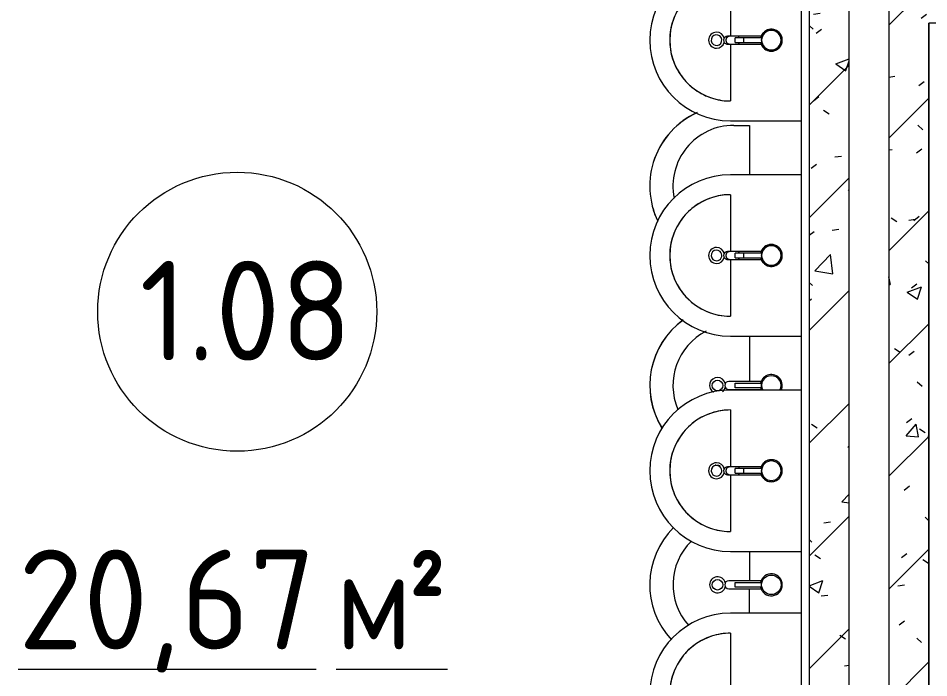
# Model space of a CAD drawing. Header units: millimetres. Extents: x -584918 to 2941280, y 3000189 to 4229862.
# Drawn here: x 187898 to 190182, y 3661189 to 3662843 of the extents above; entities that cross this region are included whole.
import ezdxf

# ---------------------------------------------------------------- set-up
doc = ezdxf.new("R2010")
doc.units = ezdxf.units.MM
for name, color, linetype, lineweight in [('Марки помещений', 7, 'Continuous', 0), ('Сантехника', 7, 'Continuous', 0), ('Стены внутренние', 7, 'Continuous', 0), ('Стены несущие', 7, 'Continuous', 0), ('Стены отделка', 7, 'Continuous', 0)]:
    doc.layers.add(name, color=color, linetype=linetype, lineweight=lineweight)
doc.styles.add('GOST Common_2', font='', dxfattribs={"height": 500})
doc.styles.add('GOST Common_3', font='', dxfattribs={"width": 0.9, "height": 500})
doc.styles.get('GOST Common_2').set_extended_font_data('GOST Common')
doc.styles.get('GOST Common_3').set_extended_font_data('GOST Common')
pattern_1 = [(45, (192051.36, 3643581.32), (-141.4214, 141.4214), [])]
pattern_2 = [(50, (192051.36, 3643581.32), (364.368, -31.8783), [38.1, -419.1]), (355, (192051.36, 3643581.3), (-70.486, 382.113), [30.48, -335.28]), (100.451, (192081.73, 3643578.66), (293.885, 350.2334), [32.38, -356.18]), (46.184, (192051.36, 3643682.9), (542.1585, -84.086), [57.15, -628.65]), (96.636, (192096.54, 3643675.9), (474.805, 494.855), [48.57, -534.27]), (351.184, (192051.36, 3643682.9), (474.81, 494.85), [45.72, -502.92]), (21, (192102.16, 3643657.52), (303.2285, -204.5305), [38.1, -419.1]), (326, (192102.16, 3643657.5), (123.604, 368.376), [30.48, -335.28]), (71.451, (192127.43, 3643640.47), (426.834, 163.843), [32.38, -356.18]), (37.5, (192051.36, 3643581.32), (6.17665, 169.11015), [16.764, -314.452, 16.764, -323.596, -336.55]), (37.5, (192051.36, 3643581.32), (6.17665, 169.11015), [-671.576, 16.764, -319.786]), (7.5, (192051.36, 3643581.32), (133.6389, 200.3615), [16.764, -177.292, 16.764, -306.832, -128.27]), (7.5, (192051.36, 3643581.32), (133.6389, 200.3615), [-517.652, 16.764, -111.506]), (327.5, (191938.08, 3643581.32), (271.1818, -11.4584), [16.764, -110.236, 16.764, -379.476, -525.78]), (327.5, (191938.08, 3643581.32), (271.1818, -11.4584), [-523.24, 16.764, -509.016]), (317.5, (191887.28, 3643581.32), (296.2585, 50.8528), [16.764, -148.336, 16.764, -246.38, -373.38]), (317.5, (191887.28, 3643581.32), (296.2585, 50.8528), [-428.244, 16.764, -356.616])]

# ---------------------------------------------------------------- blocks, each defined once
blk = doc.blocks.new('ADSK_УмывальникДетский_Полукруглый_Керамический_ГОСТ30493-96 _ копия - 2-ой величины-V104-АР Этаж 01')
at = {"layer": 'Сантехника', "color": 9, "true_color": 0xe1b7aa}
for p, q in [((-2189.1, 18869.2), (-2366.6, 18869.2)), ((-2366.6, 18819.2), (-2366.6, 18676.6)), ((-2366.6, 18656.7), (-2366.6, 18514.2)), ((-2366.6, 18464.2), (-2189.1, 18464.2))]:
    blk.add_line(p, q, dxfattribs=at)
at = {"layer": 'Сантехника', "color": 9, "true_color": 0xe1b7aa, "flags": 128}
blk.add_lwpolyline([(-2366.6, 18819.2), (-2372.7, 18819), (-2378.8, 18818.7), (-2384.9, 18818.1), (-2390.9, 18817.2), (-2396.9, 18816.1), (-2402.9, 18814.8), (-2408.7, 18813.2), (-2414.6, 18811.4), (-2420.3, 18809.4), (-2426, 18807.1), (-2431.6, 18804.6), (-2437, 18801.9), (-2442.4, 18799), (-2447.6, 18795.9), (-2452.7, 18792.5), (-2457.7, 18789), (-2462.5, 18785.2), (-2467.2, 18781.3), (-2471.7, 18777.2), (-2476, 18772.9), (-2480.2, 18768.4), (-2484.1, 18763.8), (-2487.9, 18759), (-2491.5, 18754.1), (-2494.9, 18749.1), (-2498.1, 18743.9), (-2501.1, 18738.5), (-2503.9, 18733.1), (-2506.4, 18727.6), (-2508.7, 18721.9), (-2510.8, 18716.2), (-2512.7, 18710.4), (-2514.3, 18704.5), (-2515.7, 18698.6), (-2516.9, 18692.6), (-2517.8, 18686.5), (-2518.5, 18680.5), (-2518.9, 18674.4), (-2519.1, 18668.3), (-2519, 18662.2), (-2518.7, 18656.1), (-2518.2, 18650), (-2517.4, 18644), (-2516.4, 18638), (-2515.1, 18632), (-2513.6, 18626.1), (-2511.9, 18620.3), (-2509.9, 18614.5), (-2507.7, 18608.8), (-2505.3, 18603.2), (-2502.6, 18597.7), (-2499.8, 18592.3), (-2496.7, 18587.1), (-2493.4, 18581.9), (-2489.9, 18576.9), (-2486.2, 18572.1), (-2482.3, 18567.3), (-2478.3, 18562.8), (-2474, 18558.4), (-2469.6, 18554.2), (-2465, 18550.2), (-2460.3, 18546.3), (-2455.4, 18542.7), (-2450.4, 18539.2), (-2445.2, 18536), (-2439.9, 18532.9), (-2434.5, 18530.1), (-2429, 18527.5), (-2423.4, 18525.1), (-2417.7, 18523), (-2411.9, 18521), (-2406, 18519.3), (-2400.1, 18517.9), (-2394.1, 18516.7), (-2388.1, 18515.7), (-2382.1, 18514.9), (-2376, 18514.4), (-2369.9, 18514.2), (-2366.6, 18514.2)], dxfattribs=at)
at = {"layer": 'Сантехника', "color": 9, "true_color": 0xe1b7aa}
for centre, radius, start, end in [((-2366.6, 18666.7), 202.5, 90, 270), ((-2366.6, 18666.7), 152.5, 90, 270), ((-2401.6, 18666.7), 20, 90, 270), ((-2401.6, 18666.7), 20, 15, 90), ((-2401.6, 18666.7), 20, 270, 345)]:
    blk.add_arc(centre, radius, start, end, dxfattribs=at)
blk = doc.blocks.new('ADSK_Смеситель_ГОСТ25809-96 - Для умывальника_Однорукояточный-V105-АР Этаж 01')
at = {"layer": 'Сантехника', "color": 253, "true_color": 0xaaaaaa}
for p, q in [((-2370.2, 18676.7), (-2374.1, 18676.7)), ((-2347.5, 18676.7), (-2370.2, 18676.7)), ((-2334.4, 18672.7), (-2355.1, 18672.7)), ((-2355.1, 18671.7), (-2355.1, 18672.7)), ((-2355.1, 18672.7), (-2355.1, 18671.7)), ((-2355.1, 18661.7), (-2355.1, 18671.7)), ((-2289.3, 18676.7), (-2347.5, 18676.7)), ((-2288.7, 18672.7), (-2334.4, 18672.7)), ((-2334.3, 18671.7), (-2334.3, 18661.7)), ((-2374.1, 18656.7), (-2370.2, 18656.7)), ((-2370.2, 18656.7), (-2347.5, 18656.7)), ((-2355.1, 18661.7), (-2355.1, 18660.7)), ((-2355.1, 18660.7), (-2355.1, 18661.7)), ((-2355.1, 18660.7), (-2334.4, 18660.7)), ((-2347.5, 18656.7), (-2289.3, 18656.7)), ((-2334.4, 18660.7), (-2288.7, 18660.7))]:
    blk.add_line(p, q, dxfattribs=at)
for radius, start, end in [(27.5, 90, 168.9224), (24.5, 90, 270), (27.5, 113.3122, 126.6881), (27.5, 90, 108.0231), (27.5, 71.9769, 90), (27.5, 270, 90), (24.5, 270, 90), (27.5, 53.3119, 66.6878), (27.5, 135, 168.0233), (24.5, 165, 169.7702), (24.5, 165, 169.7702), (27.5, 11.9767, 45), (27.5, 353.3116, 6.6875), (27.5, 191.0769, 270), (27.5, 191.9774, 225), (24.5, 190.2298, 195), (24.5, 190.2298, 195), (27.5, 233.3128, 246.6887), (27.5, 293.3113, 306.6872), (27.5, 315, 348.0226), (27.5, 251.9777, 270), (27.5, 270, 288.0223)]:
    blk.add_arc((-2264.1, 18666.7), radius, start, end, dxfattribs=at)
for start_param, end_param in [(0, 1.570796), (1.570796, 3.141593)]:
    blk.add_ellipse((-2374.1, 18666.7), major_axis=(0, 10), ratio=0.965926, start_param=start_param, end_param=end_param, dxfattribs=at)
for points, knots in [([(-2377.3, 18666.7), (-2377.3, 18667.5), (-2377.2, 18668.8), (-2376.8, 18670.5), (-2376.4, 18671.7), (-2375.9, 18672.6), (-2375.5, 18673.3), (-2375.1, 18673.9), (-2374.5, 18674.6), (-2373.9, 18675.2), (-2373.3, 18675.6), (-2372.9, 18675.9), (-2372.5, 18676.1), (-2372.1, 18676.3), (-2371.6, 18676.5), (-2371.1, 18676.6), (-2370.7, 18676.6), (-2370.4, 18676.7), (-2370.2, 18676.7)], [0, 0, 0, 0, 0.0833333, 0.125, 0.1666667, 0.2083333, 0.2291667, 0.25, 0.2916667, 0.3333333, 0.3541667, 0.375, 0.3958333, 0.4166667, 0.4375, 0.4583333, 0.4791667, 0.5, 0.5, 0.5, 0.5]), ([(-2370.2, 18656.7), (-2370.4, 18656.7), (-2370.7, 18656.7), (-2371.1, 18656.7), (-2371.6, 18656.8), (-2372.1, 18657), (-2372.5, 18657.2), (-2372.9, 18657.4), (-2373.3, 18657.7), (-2373.8, 18658), (-2374.2, 18658.3), (-2374.7, 18658.8), (-2375.1, 18659.4), (-2375.5, 18660.1), (-2375.9, 18660.7), (-2376.4, 18661.6), (-2376.8, 18662.8), (-2377.2, 18664.5), (-2377.3, 18665.8), (-2377.3, 18666.7)], [0.5, 0.5, 0.5, 0.5, 0.5208333, 0.5416667, 0.5625, 0.5833333, 0.6041667, 0.625, 0.6458333, 0.6666667, 0.6875, 0.7083333, 0.75, 0.7708333, 0.7916667, 0.8333333, 0.875, 0.9166667, 1, 1, 1, 1]), ([(-2343.8, 18671.7), (-2344.2, 18673.2), (-2345, 18675.1), (-2346.4, 18676.4), (-2347.1, 18676.7), (-2347.5, 18676.7)], [0.1666667, 0.1666667, 0.1666667, 0.1666667, 0.3333333, 0.4166667, 0.5, 0.5, 0.5, 0.5]), ([(-2334.8, 18672.7), (-2334.8, 18672.7), (-2334.8, 18672.6), (-2334.8, 18672.5), (-2334.9, 18672.4), (-2334.9, 18672.1), (-2334.9, 18671.8), (-2334.9, 18671.7)], [0, 0, 0, 0, 0.166667, 0.333333, 0.5, 0.666667, 1, 1, 1, 1]), ([(-2287.7, 18673.3), (-2287.7, 18673.3), (-2287.7, 18673.1), (-2287.8, 18672.7), (-2288, 18672.1), (-2288.1, 18671.5), (-2288.2, 18671.2)], [0.77430556, 0.77430556, 0.77430556, 0.77430556, 0.78298611, 0.79166667, 0.82638889, 0.86111111, 0.86111111, 0.86111111, 0.86111111]), ([(-2334.4, 18660.7), (-2334.4, 18660.7), (-2334.3, 18660.7), (-2334.3, 18660.8), (-2334.3, 18660.9), (-2334.3, 18661.2), (-2334.3, 18661.5), (-2334.3, 18661.7)], [0, 0, 0, 0, 0.166667, 0.333333, 0.5, 0.666667, 1, 1, 1, 1]), ([(-2288.2, 18662.1), (-2288.1, 18661.9), (-2288, 18661.4), (-2287.9, 18660.8), (-2287.8, 18660.4), (-2287.7, 18660.2), (-2287.7, 18660.1)], [0.13888889, 0.13888889, 0.13888889, 0.13888889, 0.16666667, 0.19444444, 0.20833333, 0.22222222, 0.22222222, 0.22222222, 0.22222222])]:
    blk.add_open_spline(points, degree=3, knots=knots, dxfattribs=at)
for points in [[(-2334.3, 18671.7), (-2334.3, 18671.8), (-2334.3, 18672.2), (-2334.3, 18672.6), (-2334.3, 18672.7), (-2334.4, 18672.7)], [(-2288.8, 18671.7), (-2289.1, 18670), (-2289.5, 18666.7), (-2289.1, 18663.3), (-2288.8, 18661.7)], [(-2289.2, 18672.5), (-2289.2, 18672.6), (-2289.1, 18672.6), (-2289.1, 18672.7), (-2289.1, 18672.7)], [(-2288.7, 18672.6), (-2288.7, 18672.6), (-2288.7, 18672.5), (-2288.7, 18672.4), (-2288.7, 18672.2), (-2288.8, 18671.9), (-2288.8, 18671.7), (-2288.8, 18671.7)], [(-2347.5, 18656.7), (-2347.1, 18656.7), (-2346.4, 18656.9), (-2345.3, 18657.9), (-2344.4, 18659.5), (-2344, 18660.9), (-2343.8, 18661.7)], [(-2334.9, 18661.7), (-2334.9, 18661.5), (-2334.9, 18661.1), (-2334.8, 18660.8), (-2334.8, 18660.7), (-2334.8, 18660.7)], [(-2289.1, 18660.7), (-2289.1, 18660.7), (-2289.1, 18660.7), (-2289.1, 18660.7)], [(-2288.8, 18661.7), (-2288.8, 18661.6), (-2288.8, 18661.4), (-2288.7, 18661.2), (-2288.7, 18660.9), (-2288.7, 18660.8), (-2288.7, 18660.7), (-2288.7, 18660.7)]]:
    blk.add_open_spline(points, degree=3, dxfattribs=at)
blk = doc.blocks.new('ADSK_СифонБутылочный_ГОСТ23289-94 - Для умывальника_Вертикальный выпуск_DN40-V106-АР Этаж 01')
at = {"layer": 'Сантехника', "color": 253, "true_color": 0xaaaaaa}
for radius, start, end in [(20, 158.285, 163.4876), (20, 158.285, 163.4876), (13.3, 0, 180), (13.3, 180, 0), (20, 338.285, 343.4876), (20, 338.285, 343.4876)]:
    blk.add_arc((0, 0), radius, start, end, dxfattribs=at)
blk = doc.blocks.new('ADSK_УмывальникДетский_Полукруглый_Керамический_ГОСТ30493-96 _ копия - 2-ой величины-1042143-АР Этаж 01')
at = {"layer": 'Сантехника', "color": 9, "true_color": 0xe1b7aa}
for p, q in [((-2189.1, 19409.2), (-2366.6, 19409.2)), ((-2366.6, 19359.2), (-2366.6, 19216.6)), ((-2366.6, 19196.7), (-2366.6, 19054.2)), ((-2366.6, 19004.2), (-2189.1, 19004.2))]:
    blk.add_line(p, q, dxfattribs=at)
at = {"layer": 'Сантехника', "color": 9, "true_color": 0xe1b7aa, "flags": 128}
blk.add_lwpolyline([(-2366.6, 19359.2), (-2372.7, 19359), (-2378.8, 19358.7), (-2384.9, 19358.1), (-2390.9, 19357.2), (-2396.9, 19356.1), (-2402.9, 19354.8), (-2408.7, 19353.2), (-2414.6, 19351.4), (-2420.3, 19349.4), (-2426, 19347.1), (-2431.6, 19344.6), (-2437, 19341.9), (-2442.4, 19339), (-2447.6, 19335.9), (-2452.7, 19332.5), (-2457.7, 19329), (-2462.5, 19325.2), (-2467.2, 19321.3), (-2471.7, 19317.2), (-2476, 19312.9), (-2480.2, 19308.4), (-2484.1, 19303.8), (-2487.9, 19299), (-2491.5, 19294.1), (-2494.9, 19289.1), (-2498.1, 19283.9), (-2501.1, 19278.5), (-2503.9, 19273.1), (-2506.4, 19267.6), (-2508.7, 19261.9), (-2510.8, 19256.2), (-2512.7, 19250.4), (-2514.3, 19244.5), (-2515.7, 19238.6), (-2516.9, 19232.6), (-2517.8, 19226.5), (-2518.5, 19220.5), (-2518.9, 19214.4), (-2519.1, 19208.3), (-2519, 19202.2), (-2518.7, 19196.1), (-2518.2, 19190), (-2517.4, 19184), (-2516.4, 19178), (-2515.1, 19172), (-2513.6, 19166.1), (-2511.9, 19160.3), (-2509.9, 19154.5), (-2507.7, 19148.8), (-2505.3, 19143.2), (-2502.6, 19137.7), (-2499.8, 19132.3), (-2496.7, 19127.1), (-2493.4, 19121.9), (-2489.9, 19116.9), (-2486.2, 19112.1), (-2482.3, 19107.3), (-2478.3, 19102.8), (-2474, 19098.4), (-2469.6, 19094.2), (-2465, 19090.2), (-2460.3, 19086.3), (-2455.4, 19082.7), (-2450.4, 19079.2), (-2445.2, 19076), (-2439.9, 19072.9), (-2434.5, 19070.1), (-2429, 19067.5), (-2423.4, 19065.1), (-2417.7, 19063), (-2411.9, 19061), (-2406, 19059.3), (-2400.1, 19057.9), (-2394.1, 19056.7), (-2388.1, 19055.7), (-2382.1, 19054.9), (-2376, 19054.4), (-2369.9, 19054.2), (-2366.6, 19054.2)], dxfattribs=at)
at = {"layer": 'Сантехника', "color": 9, "true_color": 0xe1b7aa}
for centre, radius, start, end in [((-2366.6, 19206.7), 202.5, 90, 270), ((-2366.6, 19206.7), 152.5, 90, 270), ((-2401.6, 19206.7), 20, 90, 270), ((-2401.6, 19206.7), 20, 15, 90), ((-2401.6, 19206.7), 20, 270, 342.9214)]:
    blk.add_arc(centre, radius, start, end, dxfattribs=at)
blk = doc.blocks.new('ADSK_Смеситель_ГОСТ25809-96 - Для умывальника_Однорукояточный-V107-АР Этаж 01')
at = {"layer": 'Сантехника', "color": 253, "true_color": 0xaaaaaa}
for p, q in [((-2370.2, 19216.7), (-2374.1, 19216.7)), ((-2347.5, 19216.7), (-2370.2, 19216.7)), ((-2334.4, 19212.7), (-2355.1, 19212.7)), ((-2355.1, 19211.7), (-2355.1, 19212.7)), ((-2355.1, 19212.7), (-2355.1, 19211.7)), ((-2289.3, 19216.7), (-2347.5, 19216.7)), ((-2288.7, 19212.7), (-2334.4, 19212.7)), ((-2374.1, 19196.7), (-2370.2, 19196.7)), ((-2370.2, 19196.7), (-2347.5, 19196.7)), ((-2355.1, 19201.7), (-2355.1, 19211.7)), ((-2355.1, 19201.7), (-2355.1, 19200.7)), ((-2355.1, 19200.7), (-2355.1, 19201.7)), ((-2355.1, 19200.7), (-2334.4, 19200.7)), ((-2347.5, 19196.7), (-2289.3, 19196.7)), ((-2334.4, 19200.7), (-2288.7, 19200.7)), ((-2334.3, 19211.7), (-2334.3, 19201.7))]:
    blk.add_line(p, q, dxfattribs=at)
for radius, start, end in [(27.5, 90, 168.9224), (27.5, 135, 168.0233), (24.5, 90, 270), (24.5, 165, 169.7702), (24.5, 165, 169.7702), (27.5, 115.6304, 126.6881), (27.5, 90, 108.0231), (27.5, 71.9769, 90), (27.5, 270, 90), (24.5, 270, 90), (27.5, 53.3119, 66.6878), (27.5, 11.9767, 45), (27.5, 192.3178, 225), (27.5, 192.3827, 270), (24.5, 190.2298, 193.8261), (24.5, 190.2298, 195), (27.5, 315, 347.6822), (27.5, 353.3116, 6.6875), (27.5, 233.3128, 246.6887), (27.5, 251.9777, 270), (27.5, 270, 288.0223), (27.5, 293.3113, 306.6872)]:
    blk.add_arc((-2264.1, 19206.7), radius, start, end, dxfattribs=at)
for start_param, end_param in [(0, 1.570796), (1.570796, 3.141593)]:
    blk.add_ellipse((-2374.1, 19206.7), major_axis=(0, 10), ratio=0.965926, start_param=start_param, end_param=end_param, dxfattribs=at)
for points, knots in [([(-2377.3, 19206.7), (-2377.3, 19207.5), (-2377.2, 19208.8), (-2376.8, 19210.5), (-2376.4, 19211.7), (-2375.9, 19212.6), (-2375.5, 19213.3), (-2375.1, 19213.9), (-2374.5, 19214.6), (-2373.9, 19215.2), (-2373.3, 19215.6), (-2372.9, 19215.9), (-2372.5, 19216.1), (-2372.1, 19216.3), (-2371.6, 19216.5), (-2371.1, 19216.6), (-2370.7, 19216.6), (-2370.4, 19216.7), (-2370.2, 19216.7)], [0, 0, 0, 0, 0.0833333, 0.125, 0.1666667, 0.2083333, 0.2291667, 0.25, 0.2916667, 0.3333333, 0.3541667, 0.375, 0.3958333, 0.4166667, 0.4375, 0.4583333, 0.4791667, 0.5, 0.5, 0.5, 0.5]), ([(-2343.8, 19211.7), (-2344.2, 19213.2), (-2345, 19215.1), (-2346.4, 19216.4), (-2347.1, 19216.7), (-2347.5, 19216.7)], [0.1666667, 0.1666667, 0.1666667, 0.1666667, 0.3333333, 0.4166667, 0.5, 0.5, 0.5, 0.5]), ([(-2334.8, 19212.7), (-2334.8, 19212.7), (-2334.8, 19212.6), (-2334.8, 19212.5), (-2334.9, 19212.4), (-2334.9, 19212.1), (-2334.9, 19211.8), (-2334.9, 19211.7)], [0, 0, 0, 0, 0.166667, 0.333333, 0.5, 0.666667, 1, 1, 1, 1]), ([(-2287.7, 19213.3), (-2287.7, 19213.3), (-2287.7, 19213.1), (-2287.8, 19212.7), (-2288, 19212.1), (-2288.1, 19211.5), (-2288.2, 19211.2)], [0.77430556, 0.77430556, 0.77430556, 0.77430556, 0.78298611, 0.79166667, 0.82638889, 0.86111111, 0.86111111, 0.86111111, 0.86111111]), ([(-2370.2, 19196.7), (-2370.4, 19196.7), (-2370.7, 19196.7), (-2371.1, 19196.7), (-2371.6, 19196.8), (-2372.1, 19197), (-2372.5, 19197.2), (-2372.9, 19197.4), (-2373.3, 19197.7), (-2373.8, 19198), (-2374.2, 19198.3), (-2374.7, 19198.8), (-2375.1, 19199.4), (-2375.5, 19200.1), (-2375.9, 19200.7), (-2376.4, 19201.6), (-2376.8, 19202.8), (-2377.2, 19204.5), (-2377.3, 19205.8), (-2377.3, 19206.7)], [0.5, 0.5, 0.5, 0.5, 0.5208333, 0.5416667, 0.5625, 0.5833333, 0.6041667, 0.625, 0.6458333, 0.6666667, 0.6875, 0.7083333, 0.75, 0.7708333, 0.7916667, 0.8333333, 0.875, 0.9166667, 1, 1, 1, 1]), ([(-2334.4, 19200.7), (-2334.4, 19200.7), (-2334.3, 19200.7), (-2334.3, 19200.8), (-2334.3, 19200.9), (-2334.3, 19201.2), (-2334.3, 19201.5), (-2334.3, 19201.7)], [0, 0, 0, 0, 0.166667, 0.333333, 0.5, 0.666667, 1, 1, 1, 1]), ([(-2288.2, 19202.1), (-2288.1, 19201.9), (-2288, 19201.4), (-2287.9, 19200.8), (-2287.8, 19200.4), (-2287.7, 19200.2), (-2287.7, 19200.1)], [0.13888889, 0.13888889, 0.13888889, 0.13888889, 0.16666667, 0.19444444, 0.20833333, 0.22222222, 0.22222222, 0.22222222, 0.22222222])]:
    blk.add_open_spline(points, degree=3, knots=knots, dxfattribs=at)
for points in [[(-2334.3, 19211.7), (-2334.3, 19211.8), (-2334.3, 19212.2), (-2334.3, 19212.6), (-2334.3, 19212.7), (-2334.4, 19212.7)], [(-2289.2, 19212.5), (-2289.2, 19212.6), (-2289.1, 19212.6), (-2289.1, 19212.7), (-2289.1, 19212.7)], [(-2288.7, 19212.6), (-2288.7, 19212.6), (-2288.7, 19212.5), (-2288.7, 19212.4), (-2288.7, 19212.2), (-2288.8, 19211.9), (-2288.8, 19211.7), (-2288.8, 19211.7)], [(-2347.5, 19196.7), (-2347.1, 19196.7), (-2346.4, 19196.9), (-2345.3, 19197.9), (-2344.4, 19199.5), (-2344, 19200.9), (-2343.8, 19201.7)], [(-2334.9, 19201.7), (-2334.9, 19201.5), (-2334.9, 19201.1), (-2334.8, 19200.8), (-2334.8, 19200.7), (-2334.8, 19200.7)], [(-2288.8, 19211.7), (-2289.1, 19210), (-2289.5, 19206.7), (-2289.1, 19203.3), (-2288.8, 19201.7)], [(-2289.1, 19200.7), (-2289.1, 19200.7), (-2289.1, 19200.7), (-2289.2, 19200.8), (-2289.2, 19200.9)], [(-2288.8, 19201.7), (-2288.8, 19201.6), (-2288.8, 19201.4), (-2288.7, 19201.2), (-2288.7, 19200.9), (-2288.7, 19200.8), (-2288.7, 19200.7), (-2288.7, 19200.7)]]:
    blk.add_open_spline(points, degree=3, dxfattribs=at)
blk = doc.blocks.new('ADSK_СифонБутылочный_ГОСТ23289-94 - Для умывальника_Вертикальный выпуск_DN40-V108-АР Этаж 01')
at = {"layer": 'Сантехника', "color": 253, "true_color": 0xaaaaaa}
for start, end in [(0, 180), (180, 0)]:
    blk.add_arc((0, 0), 13.3, start, end, dxfattribs=at)
blk = doc.blocks.new('ADSK_УмывальникДетский_Полукруглый_Керамический_ГОСТ30493-96 _ копия - 2-ой величины-V109-АР Этаж 01')
at = {"layer": 'Сантехника', "color": 9, "true_color": 0xe1b7aa}
for p, q in [((-2189.1, 18329.2), (-2366.6, 18329.2)), ((-2366.6, 18279.2), (-2366.6, 18136.6)), ((-2366.6, 18116.6), (-2366.6, 17974.2)), ((-2366.6, 17924.2), (-2189.1, 17924.2))]:
    blk.add_line(p, q, dxfattribs=at)
at = {"layer": 'Сантехника', "color": 9, "true_color": 0xe1b7aa, "flags": 128}
blk.add_lwpolyline([(-2366.6, 18279.2), (-2372.7, 18279), (-2378.8, 18278.7), (-2384.9, 18278.1), (-2390.9, 18277.2), (-2396.9, 18276.1), (-2402.9, 18274.8), (-2408.7, 18273.2), (-2414.6, 18271.4), (-2420.3, 18269.4), (-2426, 18267.1), (-2431.6, 18264.6), (-2437, 18261.9), (-2442.4, 18259), (-2447.6, 18255.9), (-2452.7, 18252.5), (-2457.7, 18249), (-2462.5, 18245.2), (-2467.2, 18241.3), (-2471.7, 18237.2), (-2476, 18232.9), (-2480.2, 18228.4), (-2484.1, 18223.8), (-2487.9, 18219), (-2491.5, 18214.1), (-2494.9, 18209.1), (-2498.1, 18203.9), (-2501.1, 18198.5), (-2503.9, 18193.1), (-2506.4, 18187.6), (-2508.7, 18181.9), (-2510.8, 18176.2), (-2512.7, 18170.4), (-2514.3, 18164.5), (-2515.7, 18158.6), (-2516.9, 18152.6), (-2517.8, 18146.5), (-2518.5, 18140.5), (-2518.9, 18134.4), (-2519.1, 18128.3), (-2519, 18122.2), (-2518.7, 18116.1), (-2518.2, 18110), (-2517.4, 18104), (-2516.4, 18098), (-2515.1, 18092), (-2513.6, 18086.1), (-2511.9, 18080.3), (-2509.9, 18074.5), (-2507.7, 18068.8), (-2505.3, 18063.2), (-2502.6, 18057.7), (-2499.8, 18052.3), (-2496.7, 18047.1), (-2493.4, 18041.9), (-2489.9, 18036.9), (-2486.2, 18032.1), (-2482.3, 18027.3), (-2478.3, 18022.8), (-2474, 18018.4), (-2469.6, 18014.2), (-2465, 18010.2), (-2460.3, 18006.3), (-2455.4, 18002.7), (-2450.4, 17999.2), (-2445.2, 17996), (-2439.9, 17992.9), (-2434.5, 17990.1), (-2429, 17987.5), (-2423.4, 17985.1), (-2417.7, 17983), (-2411.9, 17981), (-2406, 17979.3), (-2400.1, 17977.9), (-2394.1, 17976.7), (-2388.1, 17975.7), (-2382.1, 17974.9), (-2376, 17974.4), (-2369.9, 17974.2), (-2366.6, 17974.2)], dxfattribs=at)
at = {"layer": 'Сантехника', "color": 9, "true_color": 0xe1b7aa}
for centre, radius, start, end in [((-2366.6, 18126.7), 202.5, 90, 270), ((-2366.6, 18126.7), 152.5, 90, 270), ((-2401.6, 18126.7), 20, 90, 270), ((-2401.6, 18126.7), 20, 15, 90), ((-2401.6, 18126.7), 20, 270, 345)]:
    blk.add_arc(centre, radius, start, end, dxfattribs=at)
blk = doc.blocks.new('ADSK_Смеситель_ГОСТ25809-96 - Для умывальника_Однорукояточный-V110-АР Этаж 01')
at = {"layer": 'Сантехника', "color": 253, "true_color": 0xaaaaaa}
for p, q in [((-2370.2, 18136.7), (-2374.1, 18136.7)), ((-2374.1, 18116.7), (-2370.2, 18116.7)), ((-2347.5, 18136.7), (-2370.2, 18136.7)), ((-2370.2, 18116.7), (-2347.5, 18116.7)), ((-2334.4, 18132.7), (-2355.1, 18132.7)), ((-2355.1, 18131.7), (-2355.1, 18132.7)), ((-2355.1, 18132.7), (-2355.1, 18131.7)), ((-2355.1, 18121.7), (-2355.1, 18131.7)), ((-2355.1, 18121.7), (-2355.1, 18120.7)), ((-2355.1, 18120.7), (-2355.1, 18121.7)), ((-2355.1, 18120.7), (-2334.4, 18120.7)), ((-2289.3, 18136.7), (-2347.5, 18136.7)), ((-2347.5, 18116.7), (-2289.3, 18116.7)), ((-2288.7, 18132.7), (-2334.4, 18132.7)), ((-2334.4, 18120.7), (-2288.7, 18120.7)), ((-2334.3, 18131.7), (-2334.3, 18121.7))]:
    blk.add_line(p, q, dxfattribs=at)
for radius, start, end in [(27.5, 90, 168.9224), (27.5, 135, 168.0233), (24.5, 90, 270), (27.5, 113.3122, 126.6881), (27.5, 90, 108.0231), (27.5, 71.9769, 90), (27.5, 270, 90), (24.5, 270, 90), (27.5, 53.3119, 66.6878), (27.5, 11.9767, 45), (27.5, 191.0769, 270), (27.5, 191.9774, 225), (24.5, 165, 169.7702), (24.5, 165, 169.7702), (24.5, 190.2298, 195), (24.5, 190.2298, 195), (27.5, 315, 348.0226), (27.5, 353.3116, 6.6875), (27.5, 233.3128, 246.6887), (27.5, 251.9777, 270), (27.5, 270, 288.0223), (27.5, 293.3113, 306.6872)]:
    blk.add_arc((-2264.1, 18126.7), radius, start, end, dxfattribs=at)
for start_param, end_param in [(0, 1.570796), (1.570796, 3.141593)]:
    blk.add_ellipse((-2374.1, 18126.7), major_axis=(0, 10), ratio=0.965926, start_param=start_param, end_param=end_param, dxfattribs=at)
for points, knots in [([(-2377.3, 18126.7), (-2377.3, 18127.5), (-2377.2, 18128.8), (-2376.8, 18130.5), (-2376.4, 18131.7), (-2375.9, 18132.6), (-2375.5, 18133.3), (-2375.1, 18133.9), (-2374.5, 18134.6), (-2373.9, 18135.2), (-2373.3, 18135.6), (-2372.9, 18135.9), (-2372.5, 18136.1), (-2372.1, 18136.3), (-2371.6, 18136.5), (-2371.1, 18136.6), (-2370.7, 18136.6), (-2370.4, 18136.7), (-2370.2, 18136.7)], [0, 0, 0, 0, 0.0833333, 0.125, 0.1666667, 0.2083333, 0.2291667, 0.25, 0.2916667, 0.3333333, 0.3541667, 0.375, 0.3958333, 0.4166667, 0.4375, 0.4583333, 0.4791667, 0.5, 0.5, 0.5, 0.5]), ([(-2370.2, 18116.7), (-2370.4, 18116.7), (-2370.7, 18116.7), (-2371.1, 18116.7), (-2371.6, 18116.8), (-2372.1, 18117), (-2372.5, 18117.2), (-2372.9, 18117.4), (-2373.3, 18117.7), (-2373.8, 18118), (-2374.2, 18118.3), (-2374.7, 18118.8), (-2375.1, 18119.4), (-2375.5, 18120.1), (-2375.9, 18120.7), (-2376.4, 18121.6), (-2376.8, 18122.8), (-2377.2, 18124.5), (-2377.3, 18125.8), (-2377.3, 18126.7)], [0.5, 0.5, 0.5, 0.5, 0.5208333, 0.5416667, 0.5625, 0.5833333, 0.6041667, 0.625, 0.6458333, 0.6666667, 0.6875, 0.7083333, 0.75, 0.7708333, 0.7916667, 0.8333333, 0.875, 0.9166667, 1, 1, 1, 1]), ([(-2343.8, 18131.7), (-2344.2, 18133.2), (-2345, 18135.1), (-2346.4, 18136.4), (-2347.1, 18136.7), (-2347.5, 18136.7)], [0.1666667, 0.1666667, 0.1666667, 0.1666667, 0.3333333, 0.4166667, 0.5, 0.5, 0.5, 0.5]), ([(-2334.8, 18132.7), (-2334.8, 18132.7), (-2334.8, 18132.6), (-2334.8, 18132.5), (-2334.9, 18132.4), (-2334.9, 18132.1), (-2334.9, 18131.8), (-2334.9, 18131.7)], [0, 0, 0, 0, 0.166667, 0.333333, 0.5, 0.666667, 1, 1, 1, 1]), ([(-2334.4, 18120.7), (-2334.4, 18120.7), (-2334.3, 18120.7), (-2334.3, 18120.8), (-2334.3, 18120.9), (-2334.3, 18121.2), (-2334.3, 18121.5), (-2334.3, 18121.7)], [0, 0, 0, 0, 0.166667, 0.333333, 0.5, 0.666667, 1, 1, 1, 1]), ([(-2287.7, 18133.3), (-2287.7, 18133.3), (-2287.7, 18133.1), (-2287.8, 18132.7), (-2288, 18132.1), (-2288.1, 18131.5), (-2288.2, 18131.2)], [0.77430556, 0.77430556, 0.77430556, 0.77430556, 0.78298611, 0.79166667, 0.82638889, 0.86111111, 0.86111111, 0.86111111, 0.86111111]), ([(-2288.2, 18122.1), (-2288.1, 18121.9), (-2288, 18121.4), (-2287.9, 18120.8), (-2287.8, 18120.4), (-2287.7, 18120.2), (-2287.7, 18120.1)], [0.13888889, 0.13888889, 0.13888889, 0.13888889, 0.16666667, 0.19444444, 0.20833333, 0.22222222, 0.22222222, 0.22222222, 0.22222222])]:
    blk.add_open_spline(points, degree=3, knots=knots, dxfattribs=at)
for points in [[(-2347.5, 18116.7), (-2347.1, 18116.7), (-2346.4, 18116.9), (-2345.3, 18117.9), (-2344.4, 18119.5), (-2344, 18120.9), (-2343.8, 18121.7)], [(-2334.9, 18121.7), (-2334.9, 18121.5), (-2334.9, 18121.1), (-2334.8, 18120.8), (-2334.8, 18120.7), (-2334.8, 18120.7)], [(-2334.3, 18131.7), (-2334.3, 18131.8), (-2334.3, 18132.2), (-2334.3, 18132.6), (-2334.3, 18132.7), (-2334.4, 18132.7)], [(-2288.8, 18131.7), (-2289.1, 18130), (-2289.5, 18126.7), (-2289.1, 18123.3), (-2288.8, 18121.7)], [(-2289.2, 18132.5), (-2289.2, 18132.6), (-2289.1, 18132.6), (-2289.1, 18132.7), (-2289.1, 18132.7)], [(-2289.1, 18120.7), (-2289.1, 18120.7), (-2289.1, 18120.7), (-2289.1, 18120.7)], [(-2288.7, 18132.6), (-2288.7, 18132.6), (-2288.7, 18132.5), (-2288.7, 18132.4), (-2288.7, 18132.2), (-2288.8, 18131.9), (-2288.8, 18131.7), (-2288.8, 18131.7)], [(-2288.8, 18121.7), (-2288.8, 18121.6), (-2288.8, 18121.4), (-2288.7, 18121.2), (-2288.7, 18120.9), (-2288.7, 18120.8), (-2288.7, 18120.7), (-2288.7, 18120.7)]]:
    blk.add_open_spline(points, degree=3, dxfattribs=at)
blk = doc.blocks.new('ADSK_СифонБутылочный_ГОСТ23289-94 - Для умывальника_Вертикальный выпуск_DN40-V111-АР Этаж 01')
at = {"layer": 'Сантехника', "color": 253, "true_color": 0xaaaaaa}
for radius, start, end in [(20, 158.285, 162.2841), (20, 158.285, 162.2841), (13.3, 0, 180), (13.3, 180, 0), (20, 338.285, 343.4876), (20, 338.285, 343.4876)]:
    blk.add_arc((0, 0), radius, start, end, dxfattribs=at)
blk = doc.blocks.new('ADSK_УмывальникДетский_Полукруглый_Керамический_ГОСТ30493-96 _ копия - 2-ой величины-V112-АР Этаж 01')
at = {"layer": 'Сантехника', "color": 9, "true_color": 0xe1b7aa}
for p, q in [((-2189.1, 17769.2), (-2366.6, 17769.2)), ((-2366.6, 17719.2), (-2366.6, 17576.6)), ((-2366.6, 17556.7), (-2366.6, 17414.2)), ((-2366.6, 17364.2), (-2189.1, 17364.2))]:
    blk.add_line(p, q, dxfattribs=at)
at = {"layer": 'Сантехника', "color": 9, "true_color": 0xe1b7aa, "flags": 128}
blk.add_lwpolyline([(-2366.6, 17719.2), (-2372.7, 17719), (-2378.8, 17718.7), (-2384.9, 17718.1), (-2390.9, 17717.2), (-2396.9, 17716.1), (-2402.9, 17714.8), (-2408.7, 17713.2), (-2414.6, 17711.4), (-2420.3, 17709.4), (-2426, 17707.1), (-2431.6, 17704.6), (-2437, 17701.9), (-2442.4, 17699), (-2447.6, 17695.9), (-2452.7, 17692.5), (-2457.7, 17689), (-2462.5, 17685.2), (-2467.2, 17681.3), (-2471.7, 17677.2), (-2476, 17672.9), (-2480.2, 17668.4), (-2484.1, 17663.8), (-2487.9, 17659), (-2491.5, 17654.1), (-2494.9, 17649.1), (-2498.1, 17643.9), (-2501.1, 17638.5), (-2503.9, 17633.1), (-2506.4, 17627.6), (-2508.7, 17621.9), (-2510.8, 17616.2), (-2512.7, 17610.4), (-2514.3, 17604.5), (-2515.7, 17598.6), (-2516.9, 17592.6), (-2517.8, 17586.5), (-2518.5, 17580.5), (-2518.9, 17574.4), (-2519.1, 17568.3), (-2519, 17562.2), (-2518.7, 17556.1), (-2518.2, 17550), (-2517.4, 17544), (-2516.4, 17538), (-2515.1, 17532), (-2513.6, 17526.1), (-2511.9, 17520.3), (-2509.9, 17514.5), (-2507.7, 17508.8), (-2505.3, 17503.2), (-2502.6, 17497.7), (-2499.8, 17492.3), (-2496.7, 17487.1), (-2493.4, 17481.9), (-2489.9, 17476.9), (-2486.2, 17472.1), (-2482.3, 17467.3), (-2478.3, 17462.8), (-2474, 17458.4), (-2469.6, 17454.2), (-2465, 17450.2), (-2460.3, 17446.3), (-2455.4, 17442.7), (-2450.4, 17439.2), (-2445.2, 17436), (-2439.9, 17432.9), (-2434.5, 17430.1), (-2429, 17427.5), (-2423.4, 17425.1), (-2417.7, 17423), (-2411.9, 17421), (-2406, 17419.3), (-2400.1, 17417.9), (-2394.1, 17416.7), (-2388.1, 17415.7), (-2382.1, 17414.9), (-2376, 17414.4), (-2369.9, 17414.2), (-2366.6, 17414.2)], dxfattribs=at)
at = {"layer": 'Сантехника', "color": 9, "true_color": 0xe1b7aa}
for centre, radius, start, end in [((-2366.6, 17566.7), 202.5, 90, 270), ((-2366.6, 17566.7), 152.5, 90, 270), ((-2401.6, 17566.7), 20, 90, 270), ((-2401.6, 17566.7), 20, 15, 90), ((-2401.6, 17566.7), 20, 270, 345)]:
    blk.add_arc(centre, radius, start, end, dxfattribs=at)
blk = doc.blocks.new('ВК_Домодедово_rvt-1-АР Этаж 01')
at = {"layer": 'Сантехника', "color": 253, "lineweight": 9, "true_color": 0xaaaaaa}
for name in ['ADSK_УмывальникДетский_Полукруглый_Керамический_ГОСТ30493-96 _ копия - 2-ой величины-1042143-АР Этаж 01', 'ADSK_Смеситель_ГОСТ25809-96 - Для умывальника_Однорукояточный-V107-АР Этаж 01', 'ADSK_УмывальникДетский_Полукруглый_Керамический_ГОСТ30493-96 _ копия - 2-ой величины-V104-АР Этаж 01', 'ADSK_Смеситель_ГОСТ25809-96 - Для умывальника_Однорукояточный-V105-АР Этаж 01', 'ADSK_УмывальникДетский_Полукруглый_Керамический_ГОСТ30493-96 _ копия - 2-ой величины-V109-АР Этаж 01', 'ADSK_Смеситель_ГОСТ25809-96 - Для умывальника_Однорукояточный-V110-АР Этаж 01', 'ADSK_УмывальникДетский_Полукруглый_Керамический_ГОСТ30493-96 _ копия - 2-ой величины-V112-АР Этаж 01']:
    blk.add_blockref(name, (0, 0), dxfattribs=at)
for name, p, rotation in [('ADSK_СифонБутылочный_ГОСТ23289-94 - Для умывальника_Вертикальный выпуск_DN40-V108-АР Этаж 01', (-2401.6, 19206.7), 29.99999999995936), ('ADSK_СифонБутылочный_ГОСТ23289-94 - Для умывальника_Вертикальный выпуск_DN40-V106-АР Этаж 01', (-2401.6, 18666.7), 47.99999999995935), ('ADSK_СифонБутылочный_ГОСТ23289-94 - Для умывальника_Вертикальный выпуск_DN40-V111-АР Этаж 01', (-2401.6, 18126.7), 47.99999999995935)]:
    blk.add_blockref(name, p, dxfattribs=dict(at, rotation=rotation))
blk = doc.blocks.new('ASVP_2D_Раковина - Раковина 405х380 _детская_-V208-АР Этаж 01')
at = {"layer": 'Сантехника'}
for p, q in [((-119.1, -110.6), (-119.1, -191.9)), ((-115.1, -176), (-115.1, -109.6)), ((-103.1, -109.6), (-103.1, -176)), ((-99.1, -191.9), (-99.1, -110.6)), ((-192.6, -140), (-119.1, -140)), ((-37.6, -140), (-99.1, -140)), ((-103.1, -176), (-115.1, -176))]:
    blk.add_line(p, q, dxfattribs=at)
for centre, radius in [((-109.1, -85), 24.5), ((-109.1, -220), 13.3)]:
    blk.add_circle(centre, radius, dxfattribs=at)
for centre, radius, start, end in [((-109.1, -85), 27.5, 282.6023, 257.3957), ((-109.1, -85), 25.3, 256.2911, 283.7067), ((-109.1, -220), 20, 104.1438, 75.8562), ((-109.1, -191.9), 10, 180, 360), ((-109.1, -179.3), 152.5, 224.0686, 312.1447), ((-109.1, -187.5), 202.5, 224.7502, 312.9658), ((-109.1, -187.5), 202.5, 224.7748, 312.9268)]:
    blk.add_arc(centre, radius, start, end, dxfattribs=at)
blk = doc.blocks.new('ASVP_2D_Раковина - Раковина 405х380 _детская_-V209-АР Этаж 01')
at = {"layer": 'Сантехника'}
for p, q in [((-119.1, -110.6), (-119.1, -191.9)), ((-115.1, -176), (-115.1, -109.6)), ((-103.1, -109.6), (-103.1, -176)), ((-99.1, -191.9), (-99.1, -110.6)), ((-232.6, -140), (-119.1, -140)), ((-97.6, -140), (-99.1, -140)), ((-103.1, -176), (-115.1, -176))]:
    blk.add_line(p, q, dxfattribs=at)
blk.add_circle((-109.1, -220), 13.3, dxfattribs=at)
for centre, radius, start, end in [((-109.1, -85), 27.5, 63.9184, 257.3957), ((-109.1, -85), 24.5, 60.2985, 180), ((-109.1, -85), 24.5, 180, 299.7015), ((-109.1, -85), 25.3, 256.2911, 283.7067), ((-109.1, -85), 27.5, 282.6023, 296.4914), ((-109.1, -220), 20, 104.1438, 329.2438), ((-109.1, -191.9), 10, 180, 360), ((-109.1, -220), 20, 39.3815, 75.8562), ((-109.1, -187.5), 202.5, 349.0093, 349.4584), ((-109.1, -187.5), 202.5, 350.3411, 351.4411), ((-109.1, -187.5), 202.5, 351.3942, 352.4134), ((-109.1, -187.5), 202.5, 352.1113, 352.5818), ((-109.1, -179.3), 152.5, 207.0976, 293.2251), ((-109.1, -187.5), 202.5, 215.8169, 302.0317), ((-109.1, -187.5), 202.5, 215.8599, 301.8597)]:
    blk.add_arc(centre, radius, start, end, dxfattribs=at)
blk = doc.blocks.new('ASVP_2D_Раковина - Раковина 405х380 _детская_-V210-АР Этаж 01')
at = {"layer": 'Сантехника'}
for p, q in [((-261.6, -179.3), (-261.6, -140)), ((-261.6, -140), (-137.6, -140))]:
    blk.add_line(p, q, dxfattribs=at)
for centre, radius, start, end in [((-109.1, -179.3), 152.5, 180, 281.2942), ((-109.1, -187.5), 202.5, 204.4246, 295.7912), ((-109.1, -187.5), 202.5, 204.7105, 295.6252)]:
    blk.add_arc(centre, radius, start, end, dxfattribs=at)
blk = doc.blocks.new('ASVP_Марка_Помещение_ДваЗначения - Номер Площадь-685795-АР Этаж 01')
at = {"layer": 'Марки помещений'}
blk.add_circle((0, 0), 3.5, dxfattribs=at)

msp = doc.modelspace()

# ---------------------------------------------------------------- hatches: boundary and pattern name
at = {"layer": 'Стены внутренние'}
h = msp.add_hatch(dxfattribs=at)
h.set_pattern_fill('FP_1', color=256, style=0, pattern_type=2)
h.set_pattern_definition(pattern_1)
h.paths.add_polyline_path([(190182.26, 3660030.649), (190182.26, 3664602.013), (190082.26, 3664642.312), (190082.26, 3660030.649), (190129.135, 3660030.649)])
h = msp.add_hatch(dxfattribs=at)
h.set_pattern_fill('FP_2', color=256, style=0, pattern_type=2)
h.set_pattern_definition(pattern_2)
h.paths.add_polyline_path([(190182.26, 3660030.649), (190182.26, 3664602.013), (190082.26, 3664642.312), (190082.26, 3660030.649), (190129.135, 3660030.649)])
h = msp.add_hatch(dxfattribs=at)
h.set_pattern_fill('FP_1', color=256, style=0, pattern_type=2)
h.set_pattern_definition(pattern_1)
h.paths.add_polyline_path([(189882.26, 3660030.649), (189982.26, 3660030.649), (189982.26, 3664330.649), (189882.26, 3664330.649), (189882.26, 3660240.327)])
h = msp.add_hatch(dxfattribs=at)
h.set_pattern_fill('FP_2', color=256, style=0, pattern_type=2)
h.set_pattern_definition(pattern_2)
h.paths.add_polyline_path([(189882.26, 3660030.649), (189982.26, 3660030.649), (189982.26, 3664330.649), (189882.26, 3664330.649), (189882.26, 3660240.327)])

# ---------------------------------------------------------------- linework, layer by layer
at = {"layer": 'Стены несущие'}
for p, q in [((189982.26, 3660030.649), (189982.26, 3664330.649)), ((190082.26, 3664330.649), (190082.26, 3660030.649)), ((189882.26, 3663930.649), (189882.26, 3660030.649)), ((190182.26, 3659930.649), (190182.26, 3662830.649))]:
    msp.add_line(p, q, dxfattribs=at)
at = {"layer": 'Стены отделка'}
for p, q in [((189862.26, 3663466.261), (189862.26, 3660050.649)), ((194532.26, 3662830.649), (190182.26, 3662830.649)), ((190182.26, 3662830.649), (190182.26, 3659930.649))]:
    msp.add_line(p, q, dxfattribs=at)

# ---------------------------------------------------------------- block references
msp.add_blockref('ВК_Домодедово_rvt-1-АР Этаж 01', (192051.361, 3643581.316))
at = {"layer": 'Марки помещений', "xscale": 99.99999999999993, "yscale": 99.99999999999993, "zscale": 99.99999999999993}
msp.add_blockref('ASVP_Марка_Помещение_ДваЗначения - Номер Площадь-685795-АР Этаж 01', (188447.227, 3662106.862), dxfattribs=at)
at = {"layer": 'Сантехника', "rotation": 269.9999999999999}
for name, p in [('ASVP_2D_Раковина - Раковина 405х380 _детская_-V210-АР Этаж 01', (189872.26, 3662312.835)), ('ASVP_2D_Раковина - Раковина 405х380 _детская_-V209-АР Этаж 01', (189872.26, 3661812.835)), ('ASVP_2D_Раковина - Раковина 405х380 _детская_-V208-АР Этаж 01', (189872.26, 3661312.835))]:
    msp.add_blockref(name, p, dxfattribs=at)

# ---------------------------------------------------------------- texts
at = {"layer": 'Марки помещений', "char_height": 250, "attachment_point": 1}
for s, insert, width, style in [('1.08', (188202.42, 3662234.587), 606.07575, 'GOST Common_2'), ('\\L20,67 ', (187897.783, 3661510.057), 966.83512, 'GOST Common_2'), ('\\L\\fGOST Common|b0|i0|c238|p34|;\\W.9;\\L²', (188874.096, 3661510.057), 165.94931, 'GOST Common_3'), ('\\L\\fGOST Common|b0|i0|c204|p34|;\\W.9;\\Lм', (188695.502, 3661510.057), 216.45562, 'GOST Common_2')]:
    msp.add_mtext(s, dxfattribs=dict(at, insert=insert, width=width, style=style))

doc.saveas('drawing.dxf')
